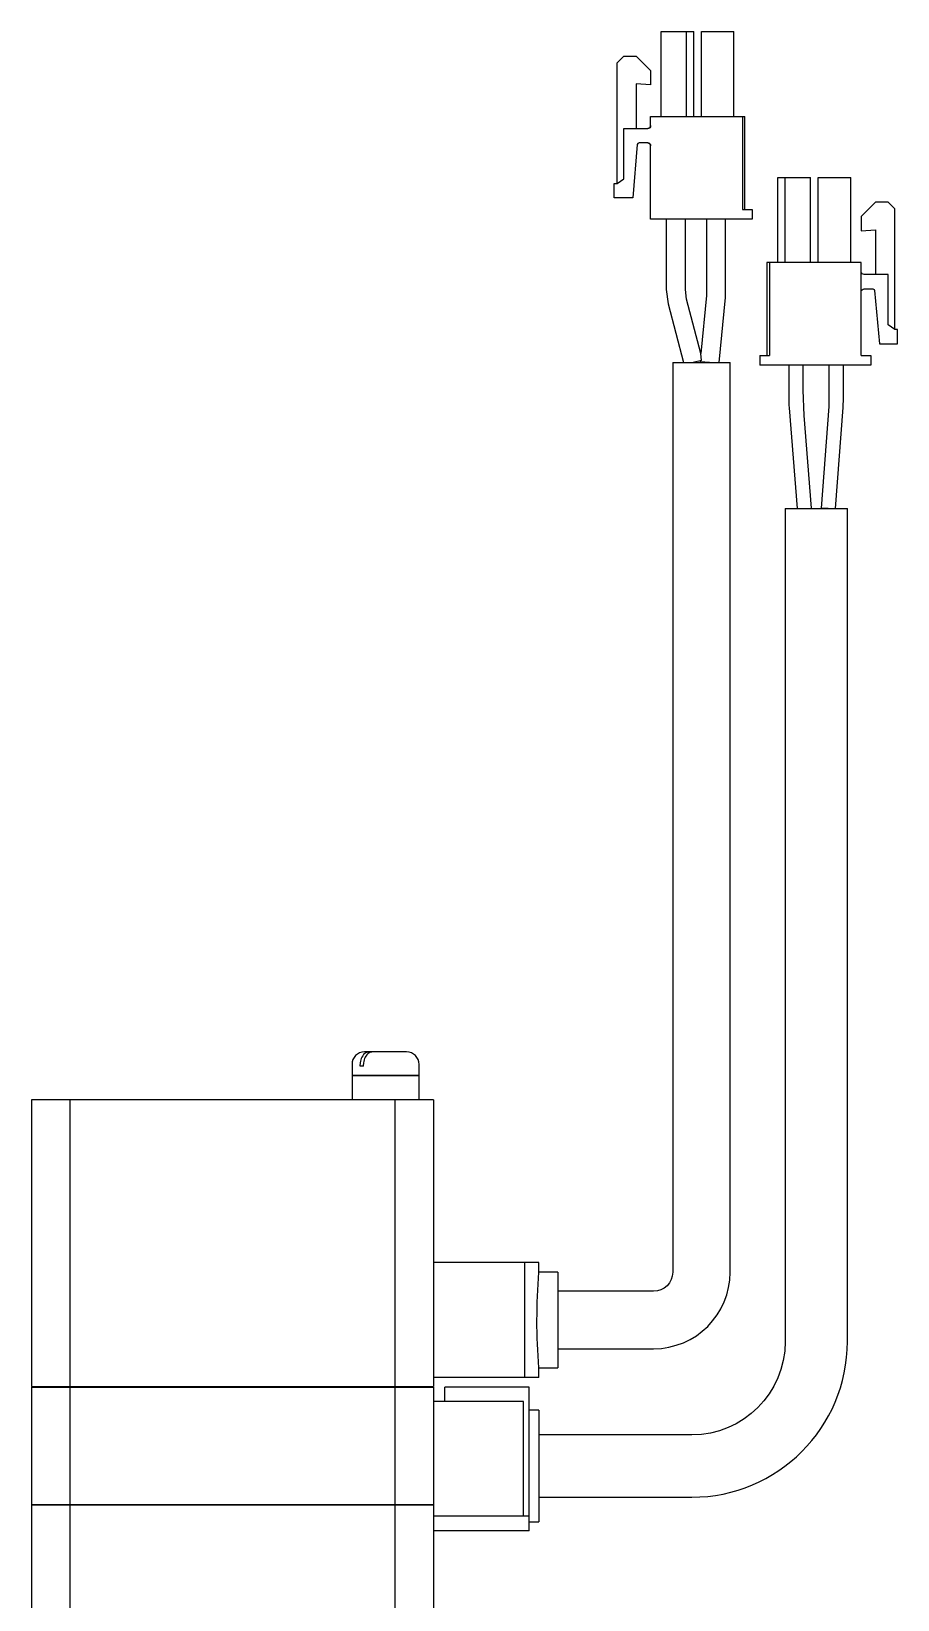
# Model space of a CAD drawing. Extents: x 0 to 1346, y -8 to 1139.
# Drawn here: x 418 to 508.5, y 573.7 to 737.5 of the extents above; entities that cross this region are included whole.
import ezdxf

# ---------------------------------------------------------------- set-up
doc = ezdxf.new("R2010")
doc.units = 0
doc.header["$LTSCALE"] = 0.5
doc.layers.add('MSM_CONTINUOUS', color=7, linetype='CONTINUOUS')

msp = doc.modelspace()

# ---------------------------------------------------------------- linework, layer by layer
at = {"layer": 'MSM_CONTINUOUS'}
for p, q in [((483.8, 728.61), (483.8, 737.51)), ((483.8, 728.61), (483.8, 737.51)), ((483.8, 737.51), (487.2, 737.51)), ((486.45, 728.61), (486.45, 737.51)), ((487.2, 728.61), (487.2, 737.51)), ((488, 728.61), (488, 737.51)), ((488, 728.61), (488, 737.51)), ((488, 737.51), (491.4, 737.51)), ((491.4, 728.61), (491.4, 737.51)), ((479.2, 734.21), (479.9, 734.91)), ((479.2, 734.21), (479.9, 734.91)), ((479.2, 721.61), (479.2, 734.21)), ((479.2, 721.61), (479.2, 734.21)), ((479.9, 734.91), (481.2, 734.91)), ((481.2, 734.91), (482.7, 733.41)), ((482.7, 733.41), (482.7, 731.91)), ((482.7, 731.91), (481.2, 732.04)), ((481.2, 732.04), (481.2, 727.36)), ((482.7, 731.91), (481.2, 732.04)), ((479.9, 722.11), (479.9, 727.36)), ((479.9, 727.36), (482.4, 727.36)), ((479.9, 722.11), (479.9, 727.36)), ((482.7, 727.66), (482.7, 728.61)), ((482.7, 728.61), (492.55, 728.61)), ((482.7, 727.66), (482.7, 728.61)), ((482.7, 727.66), (482.7, 727.65)), ((492.3, 728.61), (492.3, 718.91)), ((492.55, 718.91), (492.55, 728.61)), ((481.3, 725.68), (480.82, 720.11)), ((482.4, 725.86), (481.5, 725.86)), ((482.7, 717.91), (482.7, 725.56)), ((482.7, 725.56), (482.7, 725.56)), ((482.7, 717.91), (482.7, 725.56)), ((478.9, 720.11), (478.9, 721.61)), ((478.9, 720.11), (478.9, 721.61)), ((478.9, 721.61), (479.2, 721.61)), ((479.2, 721.61), (479.9, 722.11)), ((479.2, 721.61), (479.9, 722.11)), ((496, 713.36), (496, 722.26)), ((496, 722.26), (499.4, 722.26)), ((496.75, 713.36), (496.75, 722.26)), ((499.4, 713.36), (499.4, 722.26)), ((500.2, 722.26), (503.6, 722.26)), ((500.2, 713.36), (500.2, 722.26)), ((503.6, 713.36), (503.6, 722.26)), ((480.82, 720.11), (478.9, 720.11)), ((506.2, 719.66), (504.7, 718.16)), ((507.5, 719.66), (506.2, 719.66)), ((508.2, 718.96), (507.5, 719.66)), ((493.3, 717.91), (482.7, 717.91)), ((484.33, 717.91), (484.33, 710.55)), ((486.33, 710.55), (486.33, 717.91)), ((488.53, 717.91), (488.53, 710)), ((490.53, 710), (490.53, 717.91)), ((492.3, 718.91), (493.3, 718.91)), ((493.3, 718.91), (493.3, 717.91)), ((504.7, 718.16), (504.7, 716.66)), ((508.2, 706.36), (508.2, 718.96)), ((504.7, 716.66), (506.2, 716.79)), ((506.2, 716.79), (506.2, 712.11)), ((504.7, 713.36), (494.85, 713.36)), ((494.85, 713.36), (494.85, 703.66)), ((495.1, 713.36), (495.1, 703.66)), ((504.7, 703.66), (504.7, 713.36)), ((507.5, 712.11), (505, 712.11)), ((507.5, 706.86), (507.5, 712.11)), ((484.33, 710.55), (484.52, 709.04)), ((486.46, 709.54), (486.33, 710.55)), ((487.94, 703.85), (486.46, 709.54)), ((488.52, 709.91), (487.94, 703.85)), ((488.53, 710), (488.52, 709.91)), ((489.86, 702.91), (490.51, 709.72)), ((490.51, 709.72), (490.53, 710)), ((505, 710.61), (505.9, 710.61)), ((506.1, 710.43), (506.59, 704.86)), ((484.52, 709.04), (486.12, 702.91)), ((508.2, 706.36), (507.5, 706.86)), ((508.5, 706.36), (508.2, 706.36)), ((508.5, 704.86), (508.5, 706.36)), ((506.59, 704.86), (508.5, 704.86)), ((485, 702.91), (491, 702.91)), ((485, 702.91), (485, 607.91)), ((488, 703.13), (487.15, 702.91)), ((487.86, 703.09), (487.86, 703)), ((488.85, 702.91), (487.86, 703)), ((488, 703.13), (487.94, 703.85)), ((491, 607.91), (491, 702.91)), ((494.1, 703.66), (494.1, 702.66)), ((494.1, 703.66), (495.1, 703.66)), ((504.7, 703.66), (505.7, 703.66)), ((505.7, 703.66), (505.7, 702.66)), ((505.7, 702.66), (494.1, 702.66)), ((497.13, 702.66), (497.13, 699.06)), ((498.63, 700.03), (498.63, 702.66)), ((501.33, 702.66), (501.33, 699.03)), ((502.83, 699.03), (502.83, 702.66)), ((498.73, 697.4), (498.63, 700.03)), ((497.16, 698.2), (498, 687.66)), ((501.3, 698.34), (500.5, 687.71)), ((502, 687.66), (502.8, 698.23)), ((499.5, 687.72), (498.73, 697.4)), ((496.75, 687.66), (503.25, 687.66)), ((496.75, 687.66), (496.75, 600.66)), ((501.25, 687.66), (500.5, 687.71)), ((503.25, 600.66), (503.25, 687.66)), ((457.2, 630.91), (452.8, 630.91)), ((451.5, 629.61), (451.5, 628.46)), ((452.36, 629.41), (452.36, 629.61)), ((452.71, 629.41), (452.36, 629.41)), ((452.71, 629.41), (452.71, 629.61)), ((458.5, 628.46), (458.5, 629.61)), ((458.5, 628.46), (451.5, 628.46)), ((451.5, 628.41), (451.5, 625.91)), ((458.5, 628.41), (451.5, 628.41)), ((451.55, 628.46), (451.55, 628.41)), ((458.45, 628.41), (458.45, 628.46)), ((458.5, 625.91), (458.5, 628.41)), ((460, 625.91), (418, 625.91)), ((418, 625.91), (418, 595.96)), ((422.03, 625.91), (422.03, 595.96)), ((455.97, 625.91), (455.97, 595.96)), ((460, 625.91), (460, 595.96)), ((471, 608.91), (460, 608.91)), ((469.57, 596.91), (469.57, 608.91)), ((471, 607.91), (471, 608.91)), ((473, 607.91), (471, 607.91)), ((473, 607.91), (473, 597.91)), ((483, 605.91), (473, 605.91)), ((473, 599.91), (483, 599.91)), ((471, 596.91), (471, 597.91)), ((471, 597.91), (473, 597.91)), ((471, 596.91), (460, 596.91)), ((418, 595.96), (460, 595.96)), ((418, 595.91), (418, 583.66)), ((418, 595.91), (460, 595.91)), ((418.05, 595.96), (418.05, 595.91)), ((422.03, 595.91), (422.03, 583.66)), ((422.29, 595.96), (422.29, 595.91)), ((455.71, 595.96), (455.71, 595.91)), ((455.97, 595.91), (455.97, 583.66)), ((459.95, 595.96), (459.95, 595.91)), ((460, 595.91), (460, 559.66)), ((461.2, 594.41), (461.2, 595.91)), ((470, 595.91), (461.2, 595.91)), ((470, 580.91), (470, 595.91)), ((469.4, 594.41), (460, 594.41)), ((469.4, 582.41), (469.4, 594.41)), ((471, 593.48), (470, 593.48)), ((471, 593.48), (471, 581.84)), ((487, 590.91), (471, 590.91)), ((418, 583.66), (460, 583.66)), ((418, 583.61), (418, 559.66)), ((418, 583.61), (460, 583.61)), ((418.05, 583.66), (418.05, 583.61)), ((422.03, 583.61), (422.03, 559.66)), ((422.29, 583.66), (422.29, 583.61)), ((455.71, 583.66), (455.71, 583.61)), ((455.97, 583.61), (455.97, 559.66)), ((459.95, 583.66), (459.95, 583.61)), ((471, 584.41), (487, 584.41)), ((470, 582.41), (460, 582.41)), ((470, 581.84), (471, 581.84)), ((470, 580.91), (460, 580.91))]:
    msp.add_line(p, q, dxfattribs=at)
for points in [[(499.5, 687.72, 0), (499.5, 687.72, 0), (499.5, 687.72, 0), (499.5, 687.72, 0), (499.5, 687.72, 0), (499.5, 687.72, 0), (499.5, 687.72, 0), (499.5, 687.71, 0), (499.5, 687.71, 0), (499.5, 687.71, 0), (499.5, 687.71, 0), (499.5, 687.71, 0), (499.5, 687.71, 0), (499.5, 687.71, 0), (499.5, 687.71, 0), (499.5, 687.71, 0), (499.5, 687.71, 0), (499.5, 687.71, 0), (499.5, 687.71, 0), (499.5, 687.71, 0), (499.5, 687.71, 0), (499.5, 687.71, 0), (499.5, 687.71, 0), (499.5, 687.71, 0), (499.5, 687.71, 0), (499.5, 687.71, 0), (499.5, 687.71, 0), (499.5, 687.71, 0), (499.5, 687.71, 0), (499.5, 687.7, 0), (499.5, 687.7, 0), (499.5, 687.7, 0), (499.5, 687.7, 0), (499.5, 687.7, 0), (499.5, 687.7, 0), (499.5, 687.7, 0), (499.5, 687.7, 0), (499.5, 687.7, 0), (499.5, 687.7, 0), (499.5, 687.7, 0), (499.5, 687.7, 0), (499.5, 687.7, 0), (499.5, 687.7, 0), (499.5, 687.7, 0), (499.5, 687.7, 0), (499.5, 687.7, 0), (499.5, 687.7, 0), (499.5, 687.7, 0), (499.5, 687.7, 0), (499.5, 687.7, 0), (499.5, 687.7, 0), (499.5, 687.69, 0), (499.5, 687.69, 0), (499.5, 687.69, 0), (499.5, 687.69, 0), (499.5, 687.69, 0), (499.5, 687.69, 0), (499.5, 687.69, 0), (499.49, 687.69, 0), (499.49, 687.69, 0), (499.49, 687.69, 0), (499.49, 687.69, 0), (499.49, 687.69, 0), (499.49, 687.69, 0), (499.49, 687.69, 0), (499.49, 687.69, 0), (499.49, 687.69, 0), (499.49, 687.69, 0), (499.49, 687.69, 0), (499.49, 687.69, 0), (499.49, 687.68, 0), (499.49, 687.68, 0), (499.49, 687.68, 0), (499.49, 687.68, 0), (499.49, 687.68, 0), (499.49, 687.68, 0), (499.49, 687.68, 0), (499.49, 687.68, 0), (499.49, 687.68, 0), (499.49, 687.68, 0), (499.49, 687.68, 0), (499.49, 687.68, 0), (499.49, 687.68, 0), (499.49, 687.68, 0), (499.49, 687.68, 0), (499.49, 687.68, 0), (499.49, 687.68, 0), (499.49, 687.68, 0), (499.49, 687.68, 0), (499.49, 687.68, 0), (499.49, 687.68, 0), (499.49, 687.67, 0), (499.49, 687.67, 0), (499.49, 687.67, 0), (499.49, 687.67, 0), (499.48, 687.67, 0), (499.48, 687.67, 0), (499.48, 687.67, 0), (499.48, 687.67, 0), (499.48, 687.67, 0), (499.48, 687.67, 0), (499.48, 687.67, 0), (499.48, 687.67, 0), (499.48, 687.67, 0), (499.48, 687.67, 0), (499.48, 687.67, 0), (499.48, 687.67, 0), (499.48, 687.67, 0), (499.48, 687.67, 0), (499.48, 687.67, 0), (499.48, 687.67, 0), (499.48, 687.67, 0), (499.48, 687.67, 0), (499.48, 687.66, 0), (499.48, 687.66, 0), (499.48, 687.66, 0), (499.48, 687.66, 0), (499.48, 687.66, 0), (499.48, 687.66, 0), (499.48, 687.66, 0), (499.47, 687.66, 0), (499.47, 687.66, 0), (499.47, 687.66, 0), (499.47, 687.66, 0), (499.47, 687.66, 0), (499.47, 687.66, 0), (499.47, 687.66, 0), (499.47, 687.66, 0), (499.47, 687.66, 0)], [(500.5, 687.71, 0), (500.5, 687.71, 0), (500.5, 687.71, 0), (500.5, 687.71, 0), (500.5, 687.71, 0), (500.5, 687.71, 0), (500.5, 687.71, 0), (500.5, 687.71, 0), (500.5, 687.71, 0), (500.5, 687.71, 0), (500.5, 687.71, 0), (500.5, 687.71, 0), (500.5, 687.71, 0), (500.5, 687.71, 0), (500.5, 687.71, 0), (500.5, 687.71, 0), (500.5, 687.71, 0), (500.5, 687.71, 0), (500.5, 687.71, 0), (500.5, 687.71, 0), (500.5, 687.71, 0), (500.5, 687.71, 0), (500.5, 687.71, 0), (500.5, 687.7, 0), (500.5, 687.7, 0), (500.5, 687.7, 0), (500.5, 687.7, 0), (500.5, 687.7, 0), (500.5, 687.7, 0), (500.5, 687.7, 0), (500.5, 687.7, 0), (500.5, 687.7, 0), (500.5, 687.7, 0), (500.5, 687.7, 0), (500.5, 687.7, 0), (500.5, 687.7, 0), (500.5, 687.7, 0), (500.5, 687.7, 0), (500.5, 687.7, 0), (500.5, 687.7, 0), (500.5, 687.7, 0), (500.5, 687.7, 0), (500.51, 687.7, 0), (500.51, 687.7, 0), (500.51, 687.7, 0), (500.51, 687.7, 0), (500.51, 687.69, 0), (500.51, 687.69, 0), (500.51, 687.69, 0), (500.51, 687.69, 0), (500.51, 687.69, 0), (500.51, 687.69, 0), (500.51, 687.69, 0), (500.51, 687.69, 0), (500.51, 687.69, 0), (500.51, 687.69, 0), (500.51, 687.69, 0), (500.51, 687.69, 0), (500.51, 687.69, 0), (500.51, 687.69, 0), (500.51, 687.69, 0), (500.51, 687.69, 0), (500.51, 687.69, 0), (500.51, 687.69, 0), (500.51, 687.69, 0), (500.51, 687.69, 0), (500.51, 687.68, 0), (500.51, 687.68, 0), (500.51, 687.68, 0), (500.51, 687.68, 0), (500.51, 687.68, 0), (500.51, 687.68, 0), (500.51, 687.68, 0), (500.51, 687.68, 0), (500.51, 687.68, 0), (500.51, 687.68, 0), (500.51, 687.68, 0), (500.51, 687.68, 0), (500.51, 687.68, 0), (500.51, 687.68, 0), (500.51, 687.68, 0), (500.51, 687.68, 0), (500.51, 687.68, 0), (500.51, 687.68, 0), (500.51, 687.68, 0), (500.51, 687.68, 0), (500.51, 687.68, 0), (500.51, 687.68, 0), (500.51, 687.68, 0), (500.51, 687.67, 0), (500.52, 687.67, 0), (500.52, 687.67, 0), (500.52, 687.67, 0), (500.52, 687.67, 0), (500.52, 687.67, 0), (500.52, 687.67, 0), (500.52, 687.67, 0), (500.52, 687.67, 0), (500.52, 687.67, 0), (500.52, 687.67, 0), (500.52, 687.67, 0), (500.52, 687.67, 0), (500.52, 687.67, 0), (500.52, 687.67, 0), (500.52, 687.67, 0), (500.52, 687.67, 0), (500.52, 687.67, 0), (500.52, 687.67, 0), (500.52, 687.67, 0), (500.52, 687.67, 0), (500.52, 687.67, 0), (500.52, 687.67, 0), (500.52, 687.66, 0), (500.52, 687.66, 0), (500.52, 687.66, 0), (500.52, 687.66, 0), (500.52, 687.66, 0), (500.52, 687.66, 0), (500.52, 687.66, 0), (500.53, 687.66, 0), (500.53, 687.66, 0), (500.53, 687.66, 0), (500.53, 687.66, 0), (500.53, 687.66, 0), (500.53, 687.66, 0), (500.53, 687.66, 0), (500.53, 687.66, 0), (500.53, 687.66, 0), (500.53, 687.66, 0)]]:
    msp.add_polyline3d(points, dxfattribs=at)
for centre, radius, start, end in [((482.4, 727.66), 0.3, 270, 0), ((482.4, 727.66), 0.3, 270, 0), ((481.5, 725.66), 0.2, 90, 175), ((482.4, 725.56), 0.3, 0, 90), ((507.88, 699.06), 10.75, 180, 184.548), ((492.08, 699.03), 10.75, 355.7108, 0), ((452.8, 629.61), 1.3, 90, 180), ((453.76, 629.69), 1.41, 131.3743, 182.8178), ((454.09, 629.7), 1.39, 132.8199, 183.04), ((453.3, 630.16), 0.751, 91.7681, 128.8955), ((453.65, 630.15), 0.754, 95.8166, 131.8939), ((457.2, 629.61), 1.3, 0, 90), ((531.02, 602.9), 60.23, 175.2289, 179.9909), ((483, 607.91), 8, 270, 0), ((531.04, 602.92), 60.26, 180.0102, 184.77), ((487, 600.66), 16.25, 270, 0)]:
    msp.add_arc(centre, radius, start, end, dxfattribs=at)
at = {"layer": 'MSM_CONTINUOUS', "extrusion": (0, 0, -1)}
for centre, radius, start, end in [((-482.4, 727.66), 0.3, 180, 270), ((-482.4, 727.66), 0.3, 180, 270), ((-482.4, 725.56), 0.3, 90, 180), ((-482.4, 725.56), 0.3, 90, 180), ((-505, 712.41), 0.3, 270, 0), ((-505, 710.31), 0.3, 0, 90), ((-505.9, 710.41), 0.2, 90, 175), ((-492.08, 699.03), 9.25, 180, 184.2892), ((-483, 607.91), 2, 180, 270), ((-487, 600.66), 9.75, 180, 270)]:
    msp.add_arc(centre, radius, start, end, dxfattribs=at)

doc.saveas('drawing.dxf')
